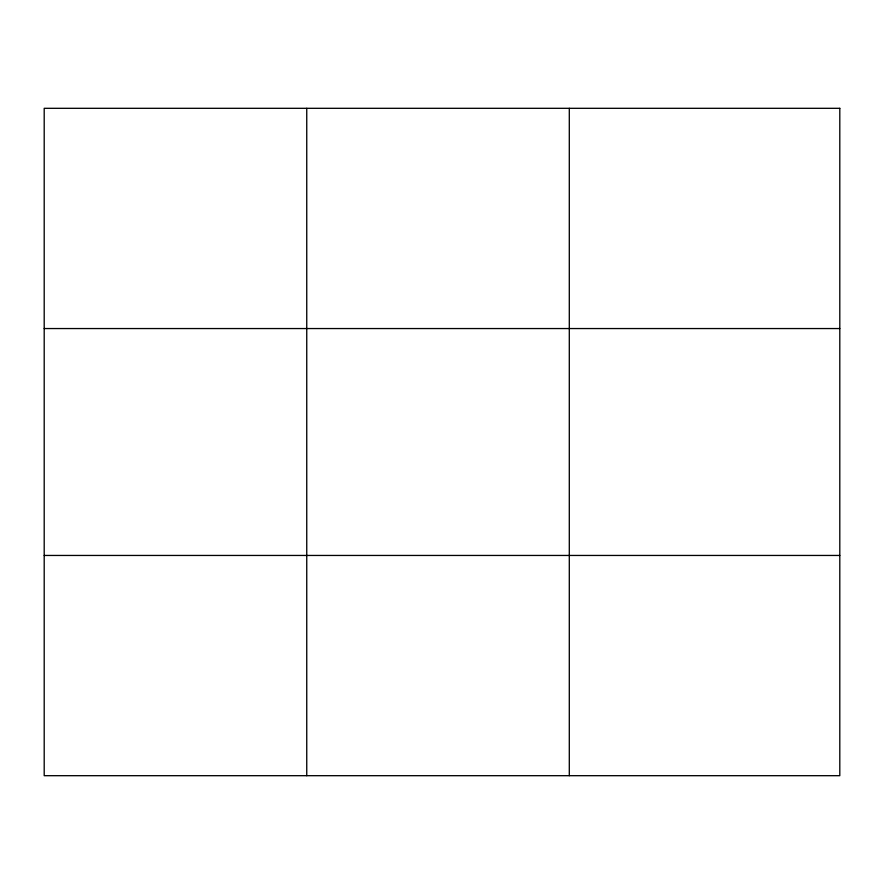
<?xml version="1.0" encoding="UTF-8"?>
<svg xmlns="http://www.w3.org/2000/svg" width="884" height="884" viewBox="0 0 884 884"><rect width="100%" height="100%" fill="white"/><g stroke="black" fill="none" stroke-linecap="round" stroke-linejoin="round"><path stroke-width="1.33" d="M306.748 108.312L306.748 775.688M569.296 108.312L569.296 775.688M44.2 328.55L839.8 328.55M44.2 555.45L839.8 555.45M839.8 108.312L839.8 775.688L44.2 775.688L44.2 108.312L839.8 108.312"/></g></svg>
